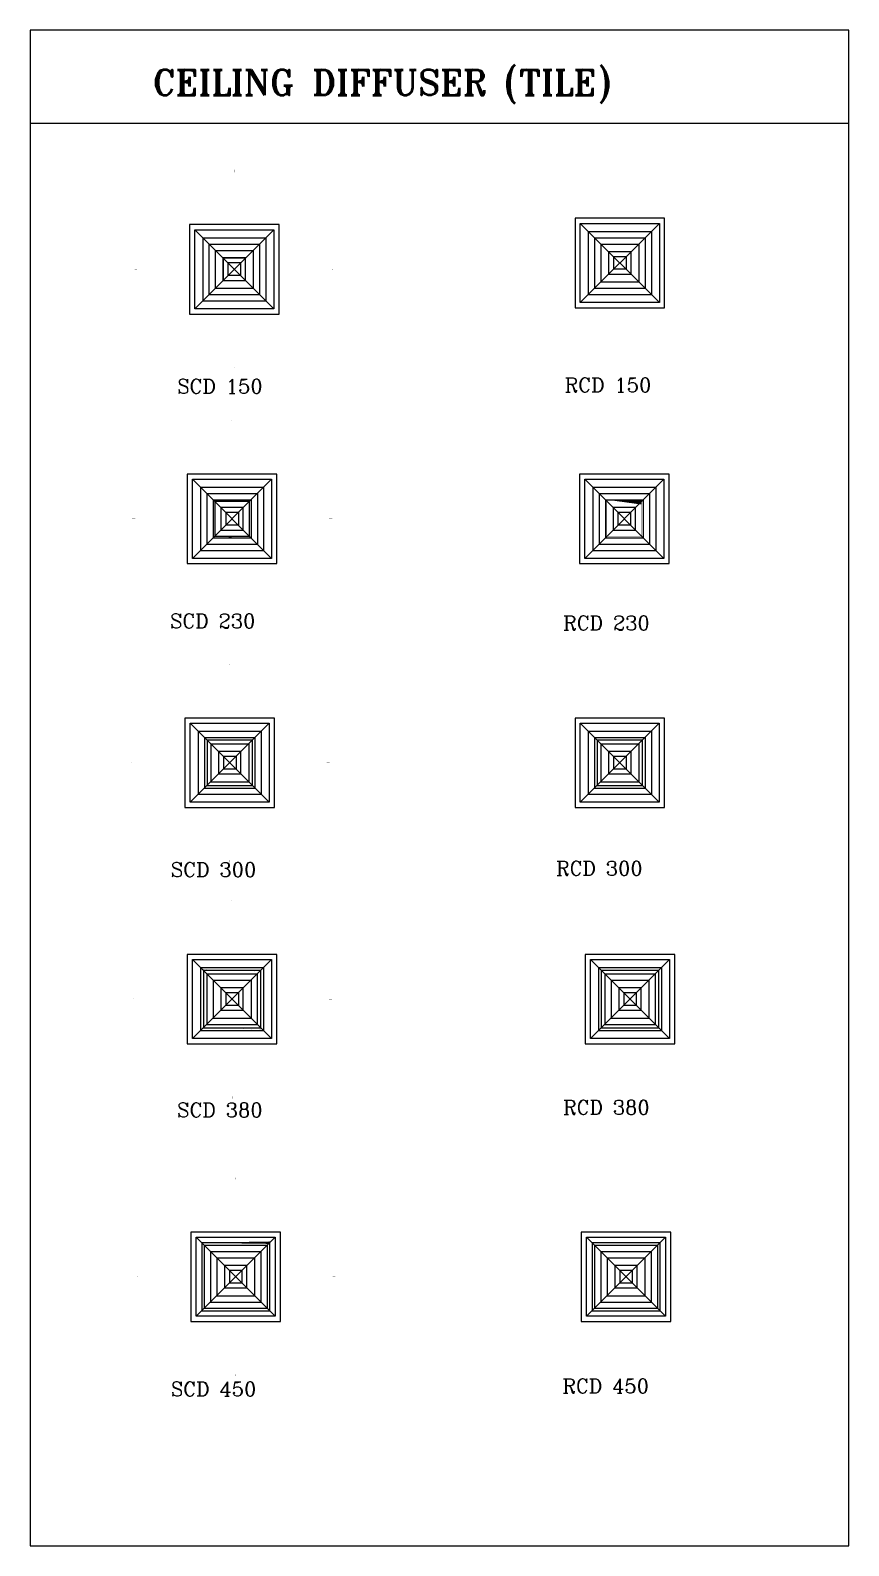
# Model space of a CAD drawing. Extents: x 462150 to 593348, y 35809 to 85242.
# Drawn here: x 558045 to 563479, y 45787 to 55855 of the extents above; entities that cross this region are included whole.
import ezdxf

# ---------------------------------------------------------------- set-up
doc = ezdxf.new("R2010")
doc.units = 0
doc.header["$LTSCALE"] = 500
doc.header["$MEASUREMENT"] = 0
doc.linetypes.add('HIDDEN', pattern=[0.375, 0.25, -0.125])
for name, color, linetype in [('AC-R.C.D', 61, 'Continuous'), ('AC-S.C.D.', 150, 'Continuous'), ('AC-SUPPLY CELING DIFFUSER', 150, 'Continuous'), ('PL-W-TEXT', 7, 'Continuous')]:
    doc.layers.add(name, color=color, linetype=linetype)
doc.styles.add('ac', font='romant.shx', dxfattribs={"height": 0.2})
doc.styles.add('FF-LOOP', font='romanc.shx', dxfattribs={"height": 2})

# ---------------------------------------------------------------- blocks, each defined once
blk = doc.blocks.new('SCD230')
at = {"color": 2, "linetype": 'HIDDEN', "ltscale": 100}
for p, q in [((-262.5018178829923, 262.501817879267), (262.5018178830214, -262.501817879267)), ((262.5018178830214, 262.501817879267), (-262.5018178829923, -262.501817879267)), ((-262.5018178829923, 262.5018178789178), (262.5018178830505, 262.5018178789178)), ((-262.5018178829923, -262.5018178794416), (-262.5018178829923, 262.5018178789178)), ((-209.5115409513237, 209.5115409479185), (209.5115409513528, 209.5115409479185)), ((-209.5115409513237, 209.5115409479185), (-209.5115409513237, -209.5115409483842)), ((209.5115409513528, 209.5115409479185), (209.5115409513528, -209.5115409483842)), ((262.5018178830505, 262.5018178789178), (262.5018178830505, -262.5018178794416)), ((-167.6092327610822, 167.6092327582883), (167.6092327609658, 167.6092327582883)), ((-167.6092327608494, 167.6092327582883), (-167.6092327608494, -167.6092327588703)), ((-125.7069245708408, 125.7069245687744), (125.7069245707243, 125.7069245687744)), ((-125.7069245706079, 125.7069245687744), (-125.7069245706079, -125.7069245692401)), ((125.7069245707243, 125.7069245687744), (125.7069245707243, -125.7069245692401)), ((167.6092327609658, 167.6092327582883), (167.6092327609658, -167.6092327588703)), ((-41.90230819038697, 41.90230818954296), (-41.90230819038697, -41.90230818954296)), ((41.90230819029966, 41.90230818954296), (-41.90230819038697, 41.90230818954296)), ((41.90230819029966, 41.90230818954296), (41.90230819029966, -41.90230818954296)), ((41.90230819029966, -41.90230818954296), (-41.90230819038697, -41.90230818954296)), ((-167.6092327610822, -167.6092327588703), (167.6092327609658, -167.6092327588703)), ((-125.7069245708408, -125.7069245692401), (125.7069245707243, -125.7069245692401)), ((262.5018178830505, -262.5018178794416), (-262.5018178829923, -262.5018178794416)), ((-209.5115409513237, -209.5115409483842), (209.5115409513528, -209.5115409483842))]:
    blk.add_line(p, q, dxfattribs=at)
at = {"color": 2, "linetype": 'Continuous', "ltscale": 100}
for points in [[(-2.122414922661846, 652.7554664827184, 0, 49.12432277819578, 0), (0.0397570376517251, 525.5213633712847, 0, 0, 0), (-0.003992106183432, 336.2856460129551, 0, 0, 0)], [(-652.7554664827184, 2.12241492269095, 0, 49.12432277819578, 0), (-525.5213633713138, -0.03975703768082901, 0, 0, 0), (-336.285646012926, 0.0039921062125359, 0, 0, 0)], [(652.7554664827477, -2.12241492269095, 0, 49.12432277819578, 0), (525.5213633713138, 0.0397570376517251, 0, 0, 0), (336.2856460129551, -0.0039921062125359, 0, 0, 0)], [(2.12241492269095, -652.7554664827184, 0, 49.12432277819578, 0), (-0.0397570376517251, -525.5213633713138, 0, 0, 0), (0.0039921062125359, -336.2856460129551, 0, 0, 0)]]:
    blk.add_lwpolyline(points, format="xyseb", dxfattribs=at)
blk.add_lwpolyline([(297.5018178830505, 297.4960386634339), (-297.5018178829923, 297.4960386634339), (-297.5018178829923, -297.4960386634048), (297.5018178830505, -297.4960386634048)], close=True)
at = {"const_width": 2}
blk.add_lwpolyline([(115.8046163804829, 115.804616378824), (-115.8046163803374, 115.8046163787076), (-115.8046163803374, -115.8046163791732), (115.8046163804829, -115.804616378824), (115.8046163809195, 115.8046163792605)], dxfattribs=at)
at = {"ltscale": 100}
blk.add_lwpolyline([(115.8046163804829, 115.8046163792605), (-115.8046163803374, 115.8046163792605), (-115.8046163803374, -115.8046163791732), (115.8046163804829, -115.8046163791732)], close=True, dxfattribs=at)
at = {"color": 2, "linetype": 'HIDDEN', "ltscale": 100}
blk.add_lwpolyline([(-74.44444444446708, -74.44444444443798), (74.44444444443798, -74.44444444443798), (74.44444444443798, 74.44444444443798), (-74.44444444446708, 74.44444444443798)], close=True, dxfattribs=at)
blk = doc.blocks.new('SCD150')
at = {"color": 2, "linetype": 'HIDDEN', "ltscale": 100}
for p, q in [((-262.5018178829923, 262.501817879267), (262.5018178830214, -262.501817879267)), ((262.5018178830214, 262.501817879267), (-262.5018178829923, -262.501817879267)), ((-262.5018178829923, 262.5018178789178), (262.5018178830505, 262.5018178789178)), ((-262.5018178829923, -262.5018178794416), (-262.5018178829923, 262.5018178789178)), ((-209.5115409513237, 209.5115409479185), (209.5115409513528, 209.5115409479185)), ((-209.5115409513237, 209.5115409479185), (-209.5115409513237, -209.5115409483842)), ((209.5115409513528, 209.5115409479185), (209.5115409513528, -209.5115409483842)), ((262.5018178830505, 262.5018178789178), (262.5018178830505, -262.5018178794416)), ((-167.6092327610822, 167.6092327582883), (167.6092327609658, 167.6092327582883)), ((-167.6092327608494, 167.6092327582883), (-167.6092327608494, -167.6092327588703)), ((-125.7069245708408, 125.7069245687744), (125.7069245707243, 125.7069245687744)), ((-125.7069245706079, 125.7069245687744), (-125.7069245706079, -125.7069245692401)), ((125.7069245707243, 125.7069245687744), (125.7069245707243, -125.7069245692401)), ((167.6092327609658, 167.6092327582883), (167.6092327609658, -167.6092327588703)), ((-41.90230819038697, 41.90230818954296), (-41.90230819038697, -41.90230818954296)), ((41.90230819029966, 41.90230818954296), (-41.90230819038697, 41.90230818954296)), ((41.90230819029966, 41.90230818954296), (41.90230819029966, -41.90230818954296)), ((41.90230819029966, -41.90230818954296), (-41.90230819038697, -41.90230818954296)), ((-167.6092327610822, -167.6092327588703), (167.6092327609658, -167.6092327588703)), ((-125.7069245708408, -125.7069245692401), (125.7069245707243, -125.7069245692401)), ((262.5018178830505, -262.5018178794416), (-262.5018178829923, -262.5018178794416)), ((-209.5115409513237, -209.5115409483842), (209.5115409513528, -209.5115409483842))]:
    blk.add_line(p, q, dxfattribs=at)
at = {"color": 2, "linetype": 'Continuous', "ltscale": 100}
for points in [[(-2.122414922661846, 652.7554664827184, 0, 49.12432277819578, 0), (0.0397570376517251, 525.5213633712847, 0, 0, 0), (-0.003992106183432, 336.2856460129551, 0, 0, 0)], [(-652.7554664827184, 2.12241492269095, 0, 49.12432277819578, 0), (-525.5213633713138, -0.03975703768082901, 0, 0, 0), (-336.285646012926, 0.0039921062125359, 0, 0, 0)], [(652.7554664827477, -2.12241492269095, 0, 49.12432277819578, 0), (525.5213633713138, 0.0397570376517251, 0, 0, 0), (336.2856460129551, -0.0039921062125359, 0, 0, 0)], [(2.12241492269095, -652.7554664827184, 0, 49.12432277819578, 0), (-0.0397570376517251, -525.5213633713138, 0, 0, 0), (0.0039921062125359, -336.2856460129551, 0, 0, 0)]]:
    blk.add_lwpolyline(points, format="xyseb", dxfattribs=at)
blk.add_lwpolyline([(297.5018178830505, 297.4960386634339), (-297.5018178829923, 297.4960386634339), (-297.5018178829923, -297.4960386634048), (297.5018178830505, -297.4960386634048)], close=True)
at = {"const_width": 2}
blk.add_lwpolyline([(75.8046163804829, 75.80461637937697), (-75.8046163803374, 75.80461637937697), (-75.80461638025008, -75.80461637917323), (75.8046163804829, -75.80461637937697), (75.8046163804829, 75.80461637937697)], dxfattribs=at)
at = {"ltscale": 100}
blk.add_lwpolyline([(75.8046163804829, 75.80461637926055), (-75.8046163803374, 75.80461637926055), (-75.8046163803374, -75.80461637917323), (75.8046163804829, -75.80461637917323)], close=True, dxfattribs=at)
at = {"color": 2, "linetype": 'HIDDEN', "ltscale": 100}
blk.add_lwpolyline([(-74.44444444446708, -74.44444444443798), (74.44444444443798, -74.44444444443798), (74.44444444443798, 74.44444444443798), (-74.44444444446708, 74.44444444443798)], close=True, dxfattribs=at)
blk = doc.blocks.new('SCD300')
at = {"color": 2, "linetype": 'HIDDEN', "ltscale": 100}
for p, q in [((-262.5018178829923, 262.501817879267), (262.5018178830214, -262.501817879267)), ((262.5018178830214, 262.501817879267), (-262.5018178829923, -262.501817879267)), ((-262.5018178829923, 262.5018178789178), (262.5018178830505, 262.5018178789178)), ((-262.5018178829923, -262.5018178794416), (-262.5018178829923, 262.5018178789178)), ((-209.5115409513237, 209.5115409479185), (209.5115409513528, 209.5115409479185)), ((-209.5115409513237, 209.5115409479185), (-209.5115409513237, -209.5115409483842)), ((209.5115409513528, 209.5115409479185), (209.5115409513528, -209.5115409483842)), ((262.5018178830505, 262.5018178789178), (262.5018178830505, -262.5018178794416)), ((-167.6092327610822, 167.6092327582883), (167.6092327609658, 167.6092327582883)), ((-167.6092327608494, 167.6092327582883), (-167.6092327608494, -167.6092327588703)), ((-125.7069245708408, 125.7069245687744), (125.7069245707243, 125.7069245687744)), ((-125.7069245706079, 125.7069245687744), (-125.7069245706079, -125.7069245692401)), ((125.7069245707243, 125.7069245687744), (125.7069245707243, -125.7069245692401)), ((167.6092327609658, 167.6092327582883), (167.6092327609658, -167.6092327588703)), ((-41.90230819038697, 41.90230818954296), (-41.90230819038697, -41.90230818954296)), ((41.90230819029966, 41.90230818954296), (-41.90230819038697, 41.90230818954296)), ((41.90230819029966, 41.90230818954296), (41.90230819029966, -41.90230818954296)), ((41.90230819029966, -41.90230818954296), (-41.90230819038697, -41.90230818954296)), ((-167.6092327610822, -167.6092327588703), (167.6092327609658, -167.6092327588703)), ((-125.7069245708408, -125.7069245692401), (125.7069245707243, -125.7069245692401)), ((262.5018178830505, -262.5018178794416), (-262.5018178829923, -262.5018178794416)), ((-209.5115409513237, -209.5115409483842), (209.5115409513528, -209.5115409483842))]:
    blk.add_line(p, q, dxfattribs=at)
at = {"color": 2, "linetype": 'Continuous', "ltscale": 100}
for points in [[(-2.122414922661846, 652.7554664827184, 0, 49.12432277819578, 0), (0.0397570376517251, 525.5213633712847, 0, 0, 0), (-0.003992106183432, 336.2856460129551, 0, 0, 0)], [(-652.7554664827184, 2.12241492269095, 0, 49.12432277819578, 0), (-525.5213633713138, -0.03975703768082901, 0, 0, 0), (-336.285646012926, 0.0039921062125359, 0, 0, 0)], [(652.7554664827477, -2.12241492269095, 0, 49.12432277819578, 0), (525.5213633713138, 0.0397570376517251, 0, 0, 0), (336.2856460129551, -0.0039921062125359, 0, 0, 0)], [(2.12241492269095, -652.7554664827184, 0, 49.12432277819578, 0), (-0.0397570376517251, -525.5213633713138, 0, 0, 0), (0.0039921062125359, -336.2856460129551, 0, 0, 0)]]:
    blk.add_lwpolyline(points, format="xyseb", dxfattribs=at)
blk.add_lwpolyline([(297.5018178830505, 297.4960386634339), (-297.5018178829923, 297.4960386634339), (-297.5018178829923, -297.4960386634048), (297.5018178830505, -297.4960386634048)], close=True)
at = {"const_width": 2}
blk.add_lwpolyline([(150.8046163814142, 150.8046163792605), (-150.8046163813851, 150.8046163792605), (-150.8046163803374, -150.8046163782128), (150.8046163813269, -150.8046163791732), (150.8046163804829, 150.8046163783292)], dxfattribs=at)
at = {"ltscale": 100}
blk.add_lwpolyline([(150.8046163804829, 150.8046163792605), (-150.8046163803374, 150.8046163792605), (-150.8046163803374, -150.8046163791732), (150.8046163804829, -150.8046163791732)], close=True, dxfattribs=at)
at = {"color": 2, "linetype": 'HIDDEN', "ltscale": 100}
blk.add_lwpolyline([(-74.44444444446708, -74.44444444443798), (74.44444444443798, -74.44444444443798), (74.44444444443798, 74.44444444443798), (-74.44444444446708, 74.44444444443798)], close=True, dxfattribs=at)
blk = doc.blocks.new('SCD380')
at = {"color": 2, "linetype": 'HIDDEN', "ltscale": 100}
for p, q in [((-262.5018178829923, 262.501817879267), (262.5018178830214, -262.501817879267)), ((262.5018178830214, 262.501817879267), (-262.5018178829923, -262.501817879267)), ((-262.5018178829923, 262.5018178789178), (262.5018178830505, 262.5018178789178)), ((-262.5018178829923, -262.5018178794416), (-262.5018178829923, 262.5018178789178)), ((-209.5115409513237, 209.5115409479185), (209.5115409513528, 209.5115409479185)), ((-209.5115409513237, 209.5115409479185), (-209.5115409513237, -209.5115409483842)), ((209.5115409513528, 209.5115409479185), (209.5115409513528, -209.5115409483842)), ((262.5018178830505, 262.5018178789178), (262.5018178830505, -262.5018178794416)), ((-167.6092327610822, 167.6092327582883), (167.6092327609658, 167.6092327582883)), ((-167.6092327608494, 167.6092327582883), (-167.6092327608494, -167.6092327588703)), ((-125.7069245708408, 125.7069245687744), (125.7069245707243, 125.7069245687744)), ((-125.7069245706079, 125.7069245687744), (-125.7069245706079, -125.7069245692401)), ((125.7069245707243, 125.7069245687744), (125.7069245707243, -125.7069245692401)), ((167.6092327609658, 167.6092327582883), (167.6092327609658, -167.6092327588703)), ((-41.90230819038697, 41.90230818954296), (-41.90230819038697, -41.90230818954296)), ((41.90230819029966, 41.90230818954296), (-41.90230819038697, 41.90230818954296)), ((41.90230819029966, 41.90230818954296), (41.90230819029966, -41.90230818954296)), ((41.90230819029966, -41.90230818954296), (-41.90230819038697, -41.90230818954296)), ((-167.6092327610822, -167.6092327588703), (167.6092327609658, -167.6092327588703)), ((-125.7069245708408, -125.7069245692401), (125.7069245707243, -125.7069245692401)), ((262.5018178830505, -262.5018178794416), (-262.5018178829923, -262.5018178794416)), ((-209.5115409513237, -209.5115409483842), (209.5115409513528, -209.5115409483842))]:
    blk.add_line(p, q, dxfattribs=at)
at = {"color": 2, "linetype": 'Continuous', "ltscale": 100}
for points in [[(-2.122414922661846, 652.7554664827184, 0, 49.12432277819578, 0), (0.0397570376517251, 525.5213633712847, 0, 0, 0), (-0.003992106183432, 336.2856460129551, 0, 0, 0)], [(-652.7554664827184, 2.12241492269095, 0, 49.12432277819578, 0), (-525.5213633713138, -0.03975703768082901, 0, 0, 0), (-336.285646012926, 0.0039921062125359, 0, 0, 0)], [(652.7554664827477, -2.12241492269095, 0, 49.12432277819578, 0), (525.5213633713138, 0.0397570376517251, 0, 0, 0), (336.2856460129551, -0.0039921062125359, 0, 0, 0)], [(2.12241492269095, -652.7554664827184, 0, 49.12432277819578, 0), (-0.0397570376517251, -525.5213633713138, 0, 0, 0), (0.0039921062125359, -336.2856460129551, 0, 0, 0)]]:
    blk.add_lwpolyline(points, format="xyseb", dxfattribs=at)
blk.add_lwpolyline([(297.5018178830505, 297.4960386634339), (-297.5018178829923, 297.4960386634339), (-297.5018178829923, -297.4960386634048), (297.5018178830505, -297.4960386634048)], close=True)
at = {"const_width": 2}
blk.add_lwpolyline([(190.8046163804829, 190.8046163777471), (-190.8046163819672, 190.8046163792605), (-190.8046163803374, -190.8046163776307), (190.804616381909, -190.8046163791732), (190.8046163804829, 190.8046163777471)], dxfattribs=at)
at = {"ltscale": 100}
blk.add_lwpolyline([(190.8046163804829, 190.8046163792605), (-190.8046163803374, 190.8046163792605), (-190.8046163803374, -190.8046163791732), (190.8046163804829, -190.8046163791732)], close=True, dxfattribs=at)
at = {"color": 2, "linetype": 'HIDDEN', "ltscale": 100}
blk.add_lwpolyline([(-74.44444444446708, -74.44444444443798), (74.44444444443798, -74.44444444443798), (74.44444444443798, 74.44444444443798), (-74.44444444446708, 74.44444444443798)], close=True, dxfattribs=at)
blk = doc.blocks.new('SCD450')
at = {"color": 2, "linetype": 'HIDDEN', "ltscale": 100}
for p, q in [((-262.5018178829923, 262.501817879267), (262.5018178830214, -262.501817879267)), ((262.5018178830214, 262.501817879267), (-262.5018178829923, -262.501817879267)), ((-262.5018178829923, 262.5018178789178), (262.5018178830505, 262.5018178789178)), ((-262.5018178829923, -262.5018178794416), (-262.5018178829923, 262.5018178789178)), ((-209.5115409513237, 209.5115409479185), (209.5115409513528, 209.5115409479185)), ((-209.5115409513237, 209.5115409479185), (-209.5115409513237, -209.5115409483842)), ((209.5115409513528, 209.5115409479185), (209.5115409513528, -209.5115409483842)), ((262.5018178830505, 262.5018178789178), (262.5018178830505, -262.5018178794416)), ((-167.6092327610822, 167.6092327582883), (167.6092327609658, 167.6092327582883)), ((-167.6092327608494, 167.6092327582883), (-167.6092327608494, -167.6092327588703)), ((-125.7069245708408, 125.7069245687744), (125.7069245707243, 125.7069245687744)), ((-125.7069245706079, 125.7069245687744), (-125.7069245706079, -125.7069245692401)), ((125.7069245707243, 125.7069245687744), (125.7069245707243, -125.7069245692401)), ((167.6092327609658, 167.6092327582883), (167.6092327609658, -167.6092327588703)), ((-41.90230819038697, 41.90230818954296), (-41.90230819038697, -41.90230818954296)), ((41.90230819029966, 41.90230818954296), (-41.90230819038697, 41.90230818954296)), ((41.90230819029966, 41.90230818954296), (41.90230819029966, -41.90230818954296)), ((41.90230819029966, -41.90230818954296), (-41.90230819038697, -41.90230818954296)), ((-167.6092327610822, -167.6092327588703), (167.6092327609658, -167.6092327588703)), ((-125.7069245708408, -125.7069245692401), (125.7069245707243, -125.7069245692401)), ((262.5018178830505, -262.5018178794416), (-262.5018178829923, -262.5018178794416)), ((-209.5115409513237, -209.5115409483842), (209.5115409513528, -209.5115409483842))]:
    blk.add_line(p, q, dxfattribs=at)
at = {"color": 2, "linetype": 'Continuous', "ltscale": 100}
for points in [[(-2.122414922661846, 652.7554664827184, 0, 49.12432277819578, 0), (0.0397570376517251, 525.5213633712847, 0, 0, 0), (-0.003992106183432, 336.2856460129551, 0, 0, 0)], [(-652.7554664827184, 2.12241492269095, 0, 49.12432277819578, 0), (-525.5213633713138, -0.03975703768082901, 0, 0, 0), (-336.285646012926, 0.0039921062125359, 0, 0, 0)], [(652.7554664827477, -2.12241492269095, 0, 49.12432277819578, 0), (525.5213633713138, 0.0397570376517251, 0, 0, 0), (336.2856460129551, -0.0039921062125359, 0, 0, 0)], [(2.12241492269095, -652.7554664827184, 0, 49.12432277819578, 0), (-0.0397570376517251, -525.5213633713138, 0, 0, 0), (0.0039921062125359, -336.2856460129551, 0, 0, 0)]]:
    blk.add_lwpolyline(points, format="xyseb", dxfattribs=at)
blk.add_lwpolyline([(297.5018178830505, 297.4960386634339), (-297.5018178829923, 297.4960386634339), (-297.5018178829923, -297.4960386634048), (297.5018178830505, -297.4960386634048)], close=True)
at = {"const_width": 2}
blk.add_lwpolyline([(225.8046163804829, 225.8046163792605), (-225.8046163803374, 225.804616377136), (-225.8046163803374, -225.804616377136), (225.8046163824038, -225.8046163791732), (225.8046163804829, 225.8046163772524)], dxfattribs=at)
at = {"ltscale": 100}
blk.add_lwpolyline([(225.8046163804829, 225.8046163792605), (-225.8046163803374, 225.8046163792605), (-225.8046163803374, -225.8046163791732), (225.8046163804829, -225.8046163791732)], close=True, dxfattribs=at)
at = {"color": 2, "linetype": 'HIDDEN', "ltscale": 100}
blk.add_lwpolyline([(-74.44444444446708, -74.44444444443798), (74.44444444443798, -74.44444444443798), (74.44444444443798, 74.44444444443798), (-74.44444444446708, 74.44444444443798)], close=True, dxfattribs=at)
blk = doc.blocks.new('RCD230')
at = {"color": 2, "linetype": 'HIDDEN', "ltscale": 100}
for p, q in [((-262.5018178829923, 262.501817879267), (262.5018178830214, -262.501817879267)), ((262.5018178830214, 262.501817879267), (-262.5018178829923, -262.501817879267)), ((-262.5018178829923, 262.5018178789178), (262.5018178830505, 262.5018178789178)), ((-262.5018178829923, -262.5018178794416), (-262.5018178829923, 262.5018178789178)), ((-209.5115409513237, 209.5115409479185), (209.5115409513528, 209.5115409479185)), ((-209.5115409513237, 209.5115409479185), (-209.5115409513237, -209.5115409483842)), ((209.5115409513528, 209.5115409479185), (209.5115409513528, -209.5115409483842)), ((262.5018178830505, 262.5018178789178), (262.5018178830505, -262.5018178794416)), ((-167.6092327610822, 167.6092327582883), (167.6092327609658, 167.6092327582883)), ((-167.6092327608494, 167.6092327582883), (-167.6092327608494, -167.6092327588703)), ((-125.7069245708408, 125.7069245687744), (125.7069245707243, 125.7069245687744)), ((-125.7069245706079, 125.7069245687744), (-125.7069245706079, -125.7069245692401)), ((125.7069245707243, 125.7069245687744), (125.7069245707243, -125.7069245692401)), ((167.6092327609658, 167.6092327582883), (167.6092327609658, -167.6092327588703)), ((-41.90230819038697, 41.90230818954296), (-41.90230819038697, -41.90230818954296)), ((41.90230819029966, 41.90230818954296), (-41.90230819038697, 41.90230818954296)), ((41.90230819029966, 41.90230818954296), (41.90230819029966, -41.90230818954296)), ((41.90230819029966, -41.90230818954296), (-41.90230819038697, -41.90230818954296)), ((-167.6092327610822, -167.6092327588703), (167.6092327609658, -167.6092327588703)), ((-125.7069245708408, -125.7069245692401), (125.7069245707243, -125.7069245692401)), ((262.5018178830505, -262.5018178794416), (-262.5018178829923, -262.5018178794416)), ((-209.5115409513237, -209.5115409483842), (209.5115409513528, -209.5115409483842))]:
    blk.add_line(p, q, dxfattribs=at)
at = {"color": 2}
for points in [[(2.6193447e-09, 328.4811949789291, 0, 50, 0), (2.6193447e-09, 428.4811949789291, 0, 0, 0), (2.6193447e-09, 503.4811949789291, 0, 0, 0), (25.00000000261934, 528.4811949789291, 0, 0, 0), (-24.99999999738065, 528.4811949789291, 0, 0, 0), (2.6193447e-09, 553.4811949789291, 0, 0, 0), (2.6193447e-09, 628.4811949789291, 0, 0, 0)], [(-328.4811949169089, -0.0063810842402745, 0, 50, 0), (-428.4811948980205, -0.0083236860809848, 0, 0, 0), (-503.4811948838759, -0.0097806374542415, 0, 0, 0), (-528.4807092286937, -25.01026628317777, 0, 0, 0), (-528.4816805296286, 24.98973370739259, 0, 0, 0), (-553.4811948744464, -0.0107519383600447, 0, 0, 0), (-628.4811948603019, -0.0122088897041977, 0, 0, 0)], [(325.1624787678884, 2.2700988e-09, 0, 50, 0), (425.1624787678883, 2.2700988e-09, 0, 0, 0), (500.1624787678593, 2.3283064e-09, 0, 0, 0), (525.1624787678594, 25.00000000232831, 0, 0, 0), (525.1624787678884, -24.9999999977299, 0, 0, 0), (550.1624787678884, 2.2700988e-09, 0, 0, 0), (625.1624787678593, 2.3283064e-09, 0, 0, 0)], [(0.0063166100298986, -325.1624787064793, 0, 50, 0), (0.008259211841505, -425.1624786875908, 0, 0, 0), (0.0097161631565541, -500.1624786734173, 0, 0, 0), (-24.98979818166117, -525.16296431917, 0, 0, 0), (25.0102018089674, -525.1619930182933, 0, 0, 0), (0.010687464120565, -550.1624786640168, 0, 0, 0), (0.0121444154356141, -625.1624786498433, 0, 0, 0)]]:
    blk.add_lwpolyline(points, format="xyseb", dxfattribs=at)
blk.add_lwpolyline([(297.5018178830505, 297.4960386634339), (-297.5018178829923, 297.4960386634339), (-297.5018178829923, -297.4960386634048), (297.5018178830505, -297.4960386634048)], close=True)
at = {"const_width": 2}
blk.add_lwpolyline([(115.8046163809195, 115.8046163792605), (-115.8046163803374, 115.8046163787076), (-115.804616380803, -115.8046163791732), (115.8046163804829, -115.8046163791732), (115.8046163809195, 115.8046163792605)], dxfattribs=at)
at = {"color": 2, "linetype": 'HIDDEN', "ltscale": 100}
blk.add_lwpolyline([(-74.44444444446708, -74.44444444443798), (74.44444444443798, -74.44444444443798), (74.44444444443798, 74.44444444443798), (-74.44444444446708, 74.44444444443798)], close=True, dxfattribs=at)
blk = doc.blocks.new('RCD300')
at = {"color": 2, "linetype": 'HIDDEN', "ltscale": 100}
for p, q in [((-262.5047074948962, 262.5047074912), (262.4989282711176, -262.4989282673341)), ((262.4989282711176, 262.5047074912), (-262.5047074948962, -262.4989282673341)), ((-262.5047074948962, 262.5047074908507), (262.4989282711467, 262.5047074908507)), ((-262.5047074948962, -262.4989282675088), (-262.5047074948962, 262.5047074908507)), ((-209.5144305632275, 209.5144305598515), (209.508651339449, 209.5144305598515)), ((-209.5144305632275, 209.5144305598515), (-209.5144305632275, -209.5086513364513)), ((209.508651339449, 209.5144305598515), (209.508651339449, -209.5086513364513)), ((262.4989282711467, 262.5047074908507), (262.4989282711467, -262.4989282675088)), ((-167.612122372986, 167.6121223702212), (167.606343149062, 167.6121223702212)), ((-167.6121223727532, 167.6121223702212), (-167.6121223727532, -167.6063431469374)), ((-125.7098141827446, 125.7098141807073), (125.7040349588205, 125.7098141807073)), ((-125.7098141825117, 125.7098141807073), (-125.7098141825117, -125.7040349573071)), ((125.7040349588205, 125.7098141807073), (125.7040349588205, -125.7040349573071)), ((167.606343149062, 167.6121223702212), (167.606343149062, -167.6063431469374)), ((-41.90519780229079, 41.90519780147589), (-41.90519780229079, -41.89941857761005)), ((41.89941857839585, 41.90519780147589), (-41.90519780229079, 41.90519780147589)), ((41.89941857839585, 41.90519780147589), (41.89941857839585, -41.89941857761005)), ((41.89941857839585, -41.89941857761005), (-41.90519780229079, -41.89941857761005)), ((-167.612122372986, -167.6063431469374), (167.606343149062, -167.6063431469374)), ((-125.7098141827446, -125.7040349573071), (125.7040349588205, -125.7040349573071)), ((262.4989282711467, -262.4989282675088), (-262.5047074948962, -262.4989282675088)), ((-209.5144305632275, -209.5086513364513), (209.508651339449, -209.5086513364513))]:
    blk.add_line(p, q, dxfattribs=at)
at = {"color": 2}
for points in [[(-0.0028896092844661, 328.484084590862, 0, 50, 0), (-0.0028896092844661, 428.484084590862, 0, 0, 0), (-0.0028896092844661, 503.484084590862, 0, 0, 0), (24.99711039071554, 528.4840845908619, 0, 0, 0), (-25.00288960928447, 528.4840845908619, 0, 0, 0), (-0.0028896092844661, 553.4840845908619, 0, 0, 0), (-0.0028896092844661, 628.4840845908619, 0, 0, 0)], [(-328.4840845288127, -0.0034914723073598, 0, 50, 0), (-428.4840845099243, -0.0054340741480701, 0, 0, 0), (-503.4840844957797, -0.0068910255213268, 0, 0, 0), (-528.4835988405976, -25.00737667124486, 0, 0, 0), (-528.4845701415323, 24.99262331932551, 0, 0, 0), (-553.4840844863501, -0.00786232642713, 0, 0, 0), (-628.4840844722057, -0.0093192777712829, 0, 0, 0)], [(325.1595891559846, 0.0028896142030135, 0, 50, 0), (425.1595891559845, 0.0028896142030135, 0, 0, 0), (500.1595891559555, 0.0028896142612211, 0, 0, 0), (525.1595891559555, 25.00288961426122, 0, 0, 0), (525.1595891559845, -24.99711038579699, 0, 0, 0), (550.1595891559845, 0.0028896142030135, 0, 0, 0), (625.1595891559555, 0.0028896142612211, 0, 0, 0)], [(0.0034269981260877, -325.1595890945463, 0, 50, 0), (0.0053695999376941, -425.1595890756581, 0, 0, 0), (0.0068265512527432, -500.1595890614844, 0, 0, 0), (-24.99268779356498, -525.160074707237, 0, 0, 0), (25.00731219706358, -525.1591034063604, 0, 0, 0), (0.0077978522167541, -550.1595890520839, 0, 0, 0), (0.0092548035318032, -625.1595890379102, 0, 0, 0)]]:
    blk.add_lwpolyline(points, format="xyseb", dxfattribs=at)
blk.add_lwpolyline([(297.4989282711467, 297.4989282753668), (-297.5047074948961, 297.4989282753668), (-297.5047074948961, -297.4931490514718), (297.4989282711467, -297.4931490514718)], close=True)
at = {"const_width": 2}
blk.add_lwpolyline([(150.8017267685791, 150.8075059902621), (-150.8075059922412, 150.8075059901457), (-150.8075059922412, -150.8017267662799), (150.8017267685791, -150.8017267662799), (150.8017267685791, 150.8075059902621)], dxfattribs=at)
at = {"ltscale": 100}
blk.add_lwpolyline([(150.8017267685791, 150.8075059911934), (-150.8075059922412, 150.8075059911934), (-150.8075059922412, -150.8017267672403), (150.8017267685791, -150.8017267672403)], close=True, dxfattribs=at)
at = {"color": 2, "linetype": 'HIDDEN', "ltscale": 100}
blk.add_lwpolyline([(-74.44733405637089, -74.44155483250506), (74.44155483253417, -74.44155483250506), (74.44155483253417, 74.44733405637089), (-74.44733405637089, 74.44733405637089)], close=True, dxfattribs=at)
blk = doc.blocks.new('RCD380')
at = {"color": 2, "linetype": 'HIDDEN', "ltscale": 100}
for p, q in [((-262.5018178829923, 262.501817879267), (262.5018178830214, -262.501817879267)), ((262.5018178830214, 262.501817879267), (-262.5018178829923, -262.501817879267)), ((-262.5018178829923, 262.5018178789178), (262.5018178830505, 262.5018178789178)), ((-262.5018178829923, -262.5018178794416), (-262.5018178829923, 262.5018178789178)), ((-209.5115409513237, 209.5115409479185), (209.5115409513528, 209.5115409479185)), ((-209.5115409513237, 209.5115409479185), (-209.5115409513237, -209.5115409483842)), ((209.5115409513528, 209.5115409479185), (209.5115409513528, -209.5115409483842)), ((262.5018178830505, 262.5018178789178), (262.5018178830505, -262.5018178794416)), ((-167.6092327610822, 167.6092327582883), (167.6092327609658, 167.6092327582883)), ((-167.6092327608494, 167.6092327582883), (-167.6092327608494, -167.6092327588703)), ((-125.7069245708408, 125.7069245687744), (125.7069245707243, 125.7069245687744)), ((-125.7069245706079, 125.7069245687744), (-125.7069245706079, -125.7069245692401)), ((125.7069245707243, 125.7069245687744), (125.7069245707243, -125.7069245692401)), ((167.6092327609658, 167.6092327582883), (167.6092327609658, -167.6092327588703)), ((-41.90230819038697, 41.90230818954296), (-41.90230819038697, -41.90230818954296)), ((41.90230819029966, 41.90230818954296), (-41.90230819038697, 41.90230818954296)), ((41.90230819029966, 41.90230818954296), (41.90230819029966, -41.90230818954296)), ((41.90230819029966, -41.90230818954296), (-41.90230819038697, -41.90230818954296)), ((-167.6092327610822, -167.6092327588703), (167.6092327609658, -167.6092327588703)), ((-125.7069245708408, -125.7069245692401), (125.7069245707243, -125.7069245692401)), ((262.5018178830505, -262.5018178794416), (-262.5018178829923, -262.5018178794416)), ((-209.5115409513237, -209.5115409483842), (209.5115409513528, -209.5115409483842))]:
    blk.add_line(p, q, dxfattribs=at)
at = {"color": 2}
for points in [[(2.6193447e-09, 328.4811949789291, 0, 50, 0), (2.6193447e-09, 428.4811949789291, 0, 0, 0), (2.6193447e-09, 503.4811949789291, 0, 0, 0), (25.00000000261934, 528.4811949789291, 0, 0, 0), (-24.99999999738065, 528.4811949789291, 0, 0, 0), (2.6193447e-09, 553.4811949789291, 0, 0, 0), (2.6193447e-09, 628.4811949789291, 0, 0, 0)], [(-328.4811949169089, -0.0063810842402745, 0, 50, 0), (-428.4811948980205, -0.0083236860809848, 0, 0, 0), (-503.4811948838759, -0.0097806374542415, 0, 0, 0), (-528.4807092286937, -25.01026628317777, 0, 0, 0), (-528.4816805296286, 24.98973370739259, 0, 0, 0), (-553.4811948744464, -0.0107519383600447, 0, 0, 0), (-628.4811948603019, -0.0122088897041977, 0, 0, 0)], [(325.1624787678884, 2.2700988e-09, 0, 50, 0), (425.1624787678883, 2.2700988e-09, 0, 0, 0), (500.1624787678593, 2.3283064e-09, 0, 0, 0), (525.1624787678594, 25.00000000232831, 0, 0, 0), (525.1624787678884, -24.9999999977299, 0, 0, 0), (550.1624787678884, 2.2700988e-09, 0, 0, 0), (625.1624787678593, 2.3283064e-09, 0, 0, 0)], [(0.0063166100298986, -325.1624787064793, 0, 50, 0), (0.008259211841505, -425.1624786875908, 0, 0, 0), (0.0097161631565541, -500.1624786734173, 0, 0, 0), (-24.98979818166117, -525.16296431917, 0, 0, 0), (25.0102018089674, -525.1619930182933, 0, 0, 0), (0.010687464120565, -550.1624786640168, 0, 0, 0), (0.0121444154356141, -625.1624786498433, 0, 0, 0)]]:
    blk.add_lwpolyline(points, format="xyseb", dxfattribs=at)
blk.add_lwpolyline([(297.5018178830505, 297.4960386634339), (-297.5018178829923, 297.4960386634339), (-297.5018178829923, -297.4960386634048), (297.5018178830505, -297.4960386634048)], close=True)
at = {"const_width": 2}
blk.add_lwpolyline([(190.804616381909, -190.8046163791732), (190.8046163819963, 190.8046163792605), (-190.8046163803374, 190.8046163776307), (-190.8046163803374, -190.8046163791732), (190.8046163804829, -190.8046163791732)], dxfattribs=at)
at = {"ltscale": 100}
blk.add_lwpolyline([(190.8046163804829, 190.8046163792605), (-190.8046163803374, 190.8046163792605), (-190.8046163803374, -190.8046163791732), (190.8046163804829, -190.8046163791732)], close=True, dxfattribs=at)
at = {"color": 2, "linetype": 'HIDDEN', "ltscale": 100}
blk.add_lwpolyline([(-74.44444444446708, -74.44444444443798), (74.44444444443798, -74.44444444443798), (74.44444444443798, 74.44444444443798), (-74.44444444446708, 74.44444444443798)], close=True, dxfattribs=at)
blk = doc.blocks.new('RCD450')
at = {"color": 2, "linetype": 'HIDDEN', "ltscale": 100}
for p, q in [((-262.5018178829923, 262.501817879267), (262.5018178830214, -262.501817879267)), ((262.5018178830214, 262.501817879267), (-262.5018178829923, -262.501817879267)), ((-262.5018178829923, 262.5018178789178), (262.5018178830505, 262.5018178789178)), ((-262.5018178829923, -262.5018178794416), (-262.5018178829923, 262.5018178789178)), ((-209.5115409513237, 209.5115409479185), (209.5115409513528, 209.5115409479185)), ((-209.5115409513237, 209.5115409479185), (-209.5115409513237, -209.5115409483842)), ((209.5115409513528, 209.5115409479185), (209.5115409513528, -209.5115409483842)), ((262.5018178830505, 262.5018178789178), (262.5018178830505, -262.5018178794416)), ((-167.6092327610822, 167.6092327582883), (167.6092327609658, 167.6092327582883)), ((-167.6092327608494, 167.6092327582883), (-167.6092327608494, -167.6092327588703)), ((-125.7069245708408, 125.7069245687744), (125.7069245707243, 125.7069245687744)), ((-125.7069245706079, 125.7069245687744), (-125.7069245706079, -125.7069245692401)), ((125.7069245707243, 125.7069245687744), (125.7069245707243, -125.7069245692401)), ((167.6092327609658, 167.6092327582883), (167.6092327609658, -167.6092327588703)), ((-41.90230819038697, 41.90230818954296), (-41.90230819038697, -41.90230818954296)), ((41.90230819029966, 41.90230818954296), (-41.90230819038697, 41.90230818954296)), ((41.90230819029966, 41.90230818954296), (41.90230819029966, -41.90230818954296)), ((41.90230819029966, -41.90230818954296), (-41.90230819038697, -41.90230818954296)), ((-167.6092327610822, -167.6092327588703), (167.6092327609658, -167.6092327588703)), ((-125.7069245708408, -125.7069245692401), (125.7069245707243, -125.7069245692401)), ((262.5018178830505, -262.5018178794416), (-262.5018178829923, -262.5018178794416)), ((-209.5115409513237, -209.5115409483842), (209.5115409513528, -209.5115409483842))]:
    blk.add_line(p, q, dxfattribs=at)
at = {"color": 2}
for points in [[(2.6193447e-09, 328.4811949789291, 0, 50, 0), (2.6193447e-09, 428.4811949789291, 0, 0, 0), (2.6193447e-09, 503.4811949789291, 0, 0, 0), (25.00000000261934, 528.4811949789291, 0, 0, 0), (-24.99999999738065, 528.4811949789291, 0, 0, 0), (2.6193447e-09, 553.4811949789291, 0, 0, 0), (2.6193447e-09, 628.4811949789291, 0, 0, 0)], [(-328.4811949169089, -0.0063810842402745, 0, 50, 0), (-428.4811948980205, -0.0083236860809848, 0, 0, 0), (-503.4811948838759, -0.0097806374542415, 0, 0, 0), (-528.4807092286937, -25.01026628317777, 0, 0, 0), (-528.4816805296286, 24.98973370739259, 0, 0, 0), (-553.4811948744464, -0.0107519383600447, 0, 0, 0), (-628.4811948603019, -0.0122088897041977, 0, 0, 0)], [(325.1624787678884, 2.2700988e-09, 0, 50, 0), (425.1624787678883, 2.2700988e-09, 0, 0, 0), (500.1624787678593, 2.3283064e-09, 0, 0, 0), (525.1624787678594, 25.00000000232831, 0, 0, 0), (525.1624787678884, -24.9999999977299, 0, 0, 0), (550.1624787678884, 2.2700988e-09, 0, 0, 0), (625.1624787678593, 2.3283064e-09, 0, 0, 0)], [(0.0063166100298986, -325.1624787064793, 0, 50, 0), (0.008259211841505, -425.1624786875908, 0, 0, 0), (0.0097161631565541, -500.1624786734173, 0, 0, 0), (-24.98979818166117, -525.16296431917, 0, 0, 0), (25.0102018089674, -525.1619930182933, 0, 0, 0), (0.010687464120565, -550.1624786640168, 0, 0, 0), (0.0121444154356141, -625.1624786498433, 0, 0, 0)]]:
    blk.add_lwpolyline(points, format="xyseb", dxfattribs=at)
blk.add_lwpolyline([(297.5018178830505, 297.4960386634339), (-297.5018178829923, 297.4960386634339), (-297.5018178829923, -297.4960386634048), (297.5018178830505, -297.4960386634048)], close=True)
at = {"const_width": 2}
blk.add_lwpolyline([(225.8046163824911, 225.8046163792605), (-225.804616382462, 225.8046163792605), (-225.8046163803374, -225.8046163791732), (225.8046163804829, -225.8046163791732), (225.8046163824911, 225.8046163792605)], dxfattribs=at)
at = {"ltscale": 100}
blk.add_lwpolyline([(225.8046163804829, 225.8046163792605), (-225.8046163803374, 225.8046163792605), (-225.8046163803374, -225.8046163791732), (225.8046163804829, -225.8046163791732)], close=True, dxfattribs=at)
at = {"color": 2, "linetype": 'HIDDEN', "ltscale": 100}
blk.add_lwpolyline([(-74.44444444446708, -74.44444444443798), (74.44444444443798, -74.44444444443798), (74.44444444443798, 74.44444444443798), (-74.44444444446708, 74.44444444443798)], close=True, dxfattribs=at)
blk = doc.blocks.new('rcd 150')
at = {"color": 2, "linetype": 'HIDDEN', "ltscale": 100}
for p, q in [((-262.5018178830214, 262.501817879267), (262.5018178829923, -262.501817879267)), ((262.5018178829923, 262.501817879267), (-262.5018178830214, -262.501817879267)), ((-262.5018178830214, 262.5018178789178), (262.5018178830214, 262.5018178789178)), ((-262.5018178830214, -262.5018178794417), (-262.5018178830214, 262.5018178789178)), ((-209.5115409513528, 209.5115409479185), (209.5115409513237, 209.5115409479185)), ((-209.5115409513528, 209.5115409479185), (-209.5115409513528, -209.5115409483842)), ((209.5115409513237, 209.5115409479185), (209.5115409513237, -209.5115409483842)), ((262.5018178830214, 262.5018178789178), (262.5018178830214, -262.5018178794417)), ((-167.6092327611113, 167.6092327582883), (167.6092327609367, 167.6092327582883)), ((-167.6092327608785, 167.6092327582883), (-167.6092327608785, -167.6092327588703)), ((-125.7069245708699, 125.7069245687744), (125.7069245706953, 125.7069245687744)), ((-125.7069245706371, 125.7069245687744), (-125.7069245706371, -125.7069245692401)), ((125.7069245706953, 125.7069245687744), (125.7069245706953, -125.7069245692401)), ((167.6092327609367, 167.6092327582883), (167.6092327609367, -167.6092327588703)), ((-41.90230819041608, 41.90230818954296), (-41.90230819041608, -41.90230818954296)), ((41.90230819027056, 41.90230818954296), (-41.90230819041608, 41.90230818954296)), ((41.90230819027056, 41.90230818954296), (41.90230819027056, -41.90230818954296)), ((41.90230819027056, -41.90230818954296), (-41.90230819041608, -41.90230818954296)), ((-167.6092327611113, -167.6092327588703), (167.6092327609367, -167.6092327588703)), ((-125.7069245708699, -125.7069245692401), (125.7069245706953, -125.7069245692401)), ((262.5018178830214, -262.5018178794417), (-262.5018178830214, -262.5018178794417)), ((-209.5115409513528, -209.5115409483842), (209.5115409513237, -209.5115409483842))]:
    blk.add_line(p, q, dxfattribs=at)
at = {"color": 2}
for points in [[(2.5902409106493e-09, 328.4811949789291, 0, 50, 0), (2.5902409106493e-09, 428.4811949789291, 0, 0, 0), (2.5902409106493e-09, 503.4811949789291, 0, 0, 0), (25.00000000259024, 528.4811949789291, 0, 0, 0), (-24.99999999740976, 528.4811949789291, 0, 0, 0), (2.5902409106493e-09, 553.4811949789291, 0, 0, 0), (2.5902409106493e-09, 628.4811949789291, 0, 0, 0)], [(-328.481194916938, -0.006381084240274504, 0, 50, 0), (-428.4811948980496, -0.008323686080984771, 0, 0, 0), (-503.4811948839051, -0.009780637454241514, 0, 0, 0), (-528.4807092287228, -25.01026628317777, 0, 0, 0), (-528.4816805296578, 24.98973370739259, 0, 0, 0), (-553.4811948744755, -0.01075193836004473, 0, 0, 0), (-628.481194860331, -0.01220888970419765, 0, 0, 0)], [(325.1624787678593, 2.270098775625229e-09, 0, 50, 0), (425.1624787678593, 2.270098775625229e-09, 0, 0, 0), (500.1624787678302, 2.328306436538696e-09, 0, 0, 0), (525.1624787678302, 25.00000000232831, 0, 0, 0), (525.1624787678593, -24.9999999977299, 0, 0, 0), (550.1624787678593, 2.270098775625229e-09, 0, 0, 0), (625.1624787678302, 2.328306436538696e-09, 0, 0, 0)], [(0.006316610000794753, -325.1624787064793, 0, 50, 0), (0.00825921181240119, -425.1624786875909, 0, 0, 0), (0.009716163127450272, -500.1624786734174, 0, 0, 0), (-24.98979818169028, -525.16296431917, 0, 0, 0), (25.01020180893829, -525.1619930182933, 0, 0, 0), (0.01068746409146115, -550.1624786640168, 0, 0, 0), (0.01214441540651023, -625.1624786498433, 0, 0, 0)]]:
    blk.add_lwpolyline(points, format="xyseb", dxfattribs=at)
blk.add_lwpolyline([(297.5018178830214, 297.4960386634339), (-297.5018178830214, 297.4960386634339), (-297.5018178830214, -297.4960386634048), (297.5018178830214, -297.4960386634048)], close=True)
at = {"color": 0, "const_width": 2}
blk.add_lwpolyline([(75.8046163803374, 75.80461637926055), (-75.8046163803665, 75.80461637926055), (-75.80461638027919, -75.80461637917324), (75.80461638045381, -75.80461637937697), (75.80461638045381, 75.80461637926055)], dxfattribs=at)
at = {"color": 2, "linetype": 'HIDDEN', "ltscale": 100}
blk.add_lwpolyline([(-74.44444444449618, -74.44444444443798), (74.44444444440887, -74.44444444443798), (74.44444444440887, 74.44444444443798), (-74.44444444449618, 74.44444444443798)], close=True, dxfattribs=at)

msp = doc.modelspace()

# ---------------------------------------------------------------- linework, layer by layer
msp.add_line((563479.2092978093, 55235.48194666731), (558044.5441976044, 55235.48194666731))
msp.add_lwpolyline([(558044.5441976044, 45786.82105451002), (563479.2092978093, 45786.82105451002), (563479.2092978093, 55855.02530199906), (558044.5441976044, 55855.02530199906)], close=True)

# ---------------------------------------------------------------- block references
msp.add_blockref('rcd 150', (561959.5856086496, 54309.13431184209))
at = {"layer": 'AC-R.C.D'}
for name, p in [('RCD230', (561988.9880784455, 52609.26248953819)), ('RCD300', (561959.2342304251, 50988.45094264831)), ('RCD380', (562026.9873246122, 49418.29538970671)), ('RCD450', (562000.4351393692, 47573.4887565854))]:
    msp.add_blockref(name, p, dxfattribs=at)
at = {"layer": 'AC-S.C.D.'}
for name, p in [('SCD150', (559398.6603526009, 54267.44885481871)), ('SCD230', (559384.6195397781, 52609.26248953819)), ('SCD300', (559368.9814694175, 50988.4538322603)), ('SCD380', (559384.4997886416, 49418.29538970671)), ('SCD450', (559408.3035865566, 47573.4887565854))]:
    msp.add_blockref(name, p, dxfattribs=at)

# ---------------------------------------------------------------- texts
at = {"layer": 'AC-SUPPLY CELING DIFFUSER', "color": 0, "style": 'ac'}
msp.add_text(' CEILING DIFFUSER (TILE)', height=168, dxfattribs=at).set_placement((558742.0218474128, 55425.20777514653))
at = {"layer": 'PL-W-TEXT', "style": 'FF-LOOP'}
for s, p in [('SCD 150', (559019.7951787938, 53442.178024166)), ('RCD 150', (561592.7309688152, 53450.92438441172)), ('SCD 230', (558971.7727908735, 51882.7587725089)), ('RCD 230', (561582.6835940445, 51869.30893621741)), ('SCD 300', (558977.5075230113, 50231.1435279228)), ('RCD 300', (561535.4252217115, 50238.86280586639)), ('RCD 380', (561582.1181485393, 48650.72181694601)), ('SCD 380', (559019.2354950868, 48633.5579486536)), ('SCD 450', (558977.7575313832, 46779.3505408737)), ('RCD 450', (561577.610565259, 46799.9208934104))]:
    msp.add_text(s, height=95.25600000000004, dxfattribs=at).set_placement(p)

doc.saveas('drawing.dxf')
